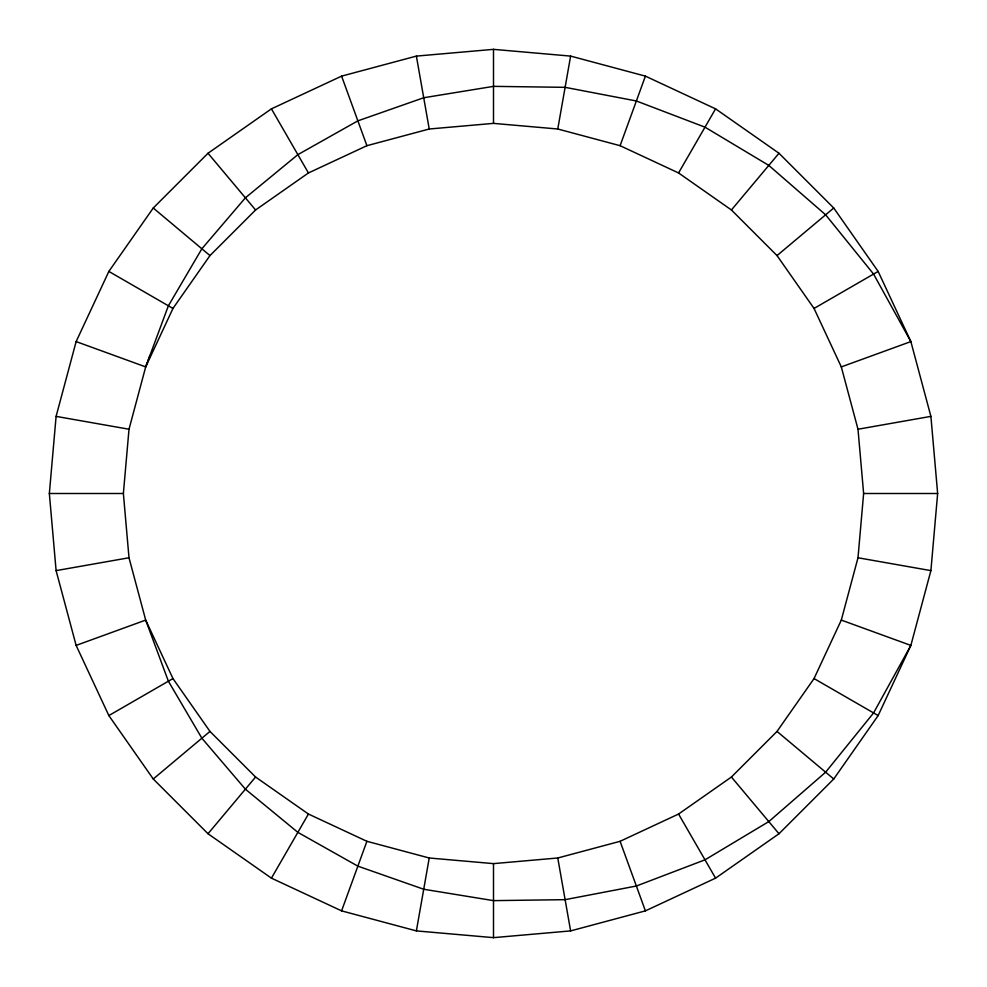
<?xml version="1.0" encoding="UTF-8"?>
<svg xmlns="http://www.w3.org/2000/svg" width="987" height="987" viewBox="0 0 987 987"><rect width="100%" height="100%" fill="white"/><g stroke="black" fill="none" stroke-linecap="round" stroke-linejoin="round"><path stroke-width="1.48" d="M49.35 493.5L56.099 416.378L76.135 341.588L108.854 271.425L153.256 208.01L208.01 153.256L271.425 108.854L341.588 76.135L416.378 56.099L493.5 49.35L570.622 56.099L645.412 76.135L715.575 108.854L778.99 153.256L833.744 208.01L878.146 271.425L910.865 341.588L930.901 416.378L937.65 493.5L930.901 570.622L910.865 645.412L878.146 715.575L833.744 778.99L778.99 833.744L715.575 878.146L645.412 910.865L570.622 930.901L493.5 937.65L416.378 930.901L341.588 910.865L271.425 878.146L208.01 833.744L153.256 778.99L108.854 715.575L76.135 645.412L56.099 570.622L49.35 493.5L123.375 493.5L129.001 557.766L145.694 620.095L168.382 681.203L201.866 738.214L245.393 789.181L297.864 832.349L357.862 866.142L423.719 889.25L493.5 900.637L565.119 899.663L636.368 886.018L705.002 859.825L768.799 821.591L825.638 772.192L873.569 712.935L910.865 645.412L841.306 620.095L814.041 678.562L777.028 731.416L731.416 777.028L678.562 814.041L620.095 841.306L557.766 857.999L493.5 863.625L429.234 857.999L366.905 841.306L308.438 814.041L255.584 777.028L209.972 731.416L172.959 678.562L145.694 620.095L76.135 645.412M123.375 493.5L129.001 429.234L145.694 366.905L168.382 305.797L201.866 248.786L245.393 197.819L297.864 154.651L357.862 120.858L423.719 97.75L493.5 86.362L565.119 87.337L636.368 100.982L705.002 127.175L768.799 165.409L825.638 214.808L873.569 274.065L910.865 341.588L841.306 366.905L814.041 308.438L777.028 255.584L731.416 209.972L678.562 172.959L620.095 145.694L557.766 129.001L493.5 123.375L429.234 129.001L366.905 145.694L308.438 172.959L255.584 209.972L209.972 255.584L172.959 308.438L145.694 366.905L76.135 341.588M841.306 620.095L857.999 557.766L863.625 493.5L857.999 429.234L841.306 366.905M416.378 930.901L429.234 857.999M557.766 129.001L570.622 56.099M341.588 910.865L366.905 841.306M620.095 145.694L645.412 76.135M145.694 366.905L147.285 362.648M148.334 359.799L149.913 355.542M271.425 878.146L308.438 814.041M678.562 172.959L715.575 108.854M208.01 833.744L255.584 777.028M731.416 209.972L778.99 153.256M153.256 778.99L209.972 731.416M777.028 255.584L833.744 208.01M108.854 715.575L172.959 678.562M814.041 308.438L878.146 271.425M56.099 570.622L129.001 557.766M857.999 429.234L930.901 416.378M863.625 493.5L937.65 493.5M56.099 416.378L129.001 429.234M857.999 557.766L930.901 570.622M108.854 271.425L172.959 308.438M814.041 678.562L878.146 715.575M153.256 208.01L209.972 255.584M777.028 731.416L833.744 778.99M208.01 153.256L255.584 209.972M731.416 777.028L778.99 833.744M271.425 108.854L308.438 172.959M678.562 814.041L715.575 878.146M341.588 76.135L366.905 145.694M620.095 841.306L645.412 910.865M416.378 56.099L429.234 129.001M557.766 857.999L570.622 930.901M493.5 49.35L493.5 123.375M493.5 863.625L493.5 937.65"/></g></svg>
